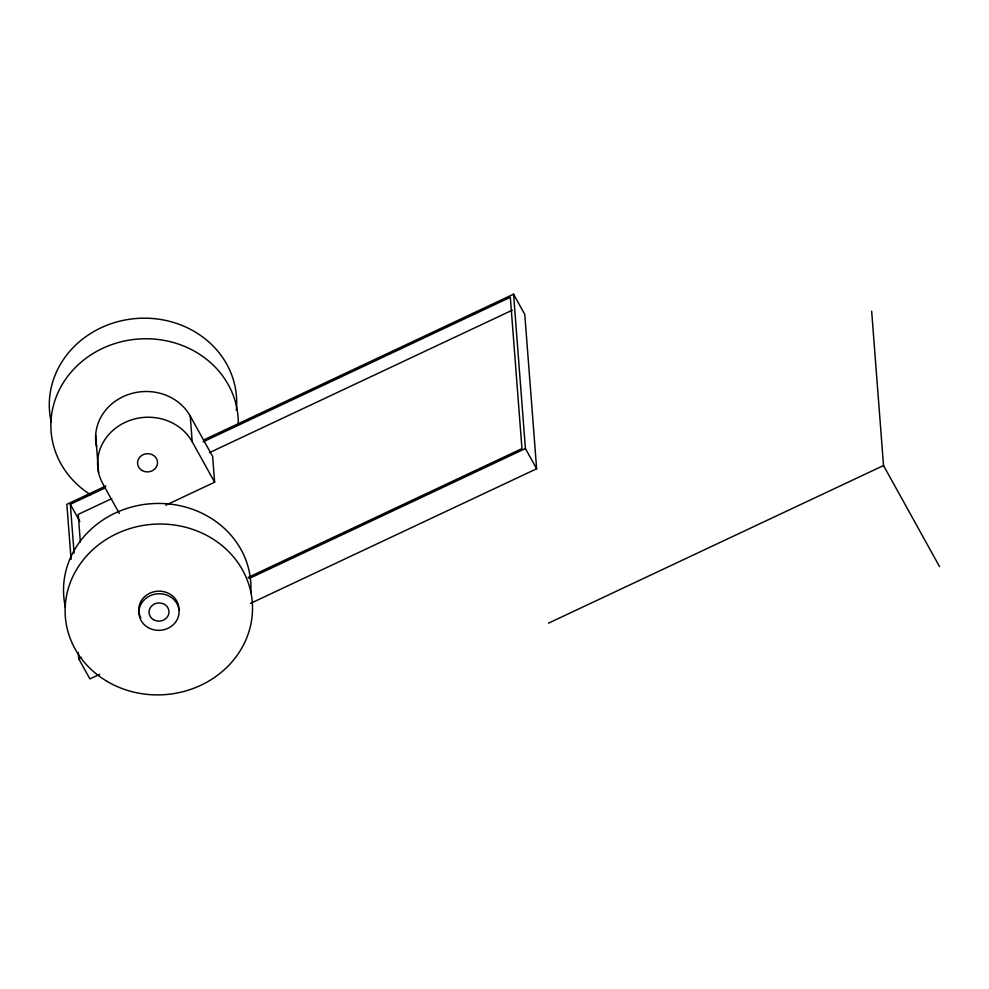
<?xml version="1.0" encoding="UTF-8"?>
<svg xmlns="http://www.w3.org/2000/svg" width="989" height="989" viewBox="0 0 989 989"><rect width="100%" height="100%" fill="white"/><g stroke="black" fill="none" stroke-linecap="round" stroke-linejoin="round"><path stroke-width="1.48" d="M105.947 485.945L66.856 504.328L71.084 559.366M203.66 439.969L513.563 294.178L524.776 314.391L536.631 468.786L250.464 603.414M74.088 553.21L70.33 504.303L105.254 487.874M203.029 441.873L510.336 297.293L521.957 448.598L248.177 577.403M111.745 498.629L78.242 514.379L80.369 542.083M209.458 452.653L512.389 310.138M165.769 505.206L214.625 482.212L212.647 456.485L190.234 416.048A50.006 45.543 -4.4 0 0 129.176 394.24A50.006 45.543 -4.4 0 0 96.613 446.904M99.691 674.337L89.925 678.936L78.724 658.723L81.506 657.401M249.03 578.602L525.419 448.561L513.563 294.178M548.487 623.169L883.523 465.547L871.655 311.164M883.523 465.547L939.55 566.635M525.419 448.561L536.631 468.786M190.234 416.048L192.212 441.786L214.625 482.212M119.31 513.464L102.868 483.819A50.006 45.543 -4.4 0 1 125.133 422.365A50.006 45.543 -4.4 0 1 192.212 441.786M70.33 504.303L79.849 521.487M95.673 435.049L98.591 472.631M78.255 652.604L78.724 658.723M90.543 494.698A93.757 85.388 -4.4 0 1 102.46 348.425A93.757 85.388 -4.4 0 1 238.262 425.023M51.218 422.056A93.757 85.388 -4.4 0 1 137.842 318.384A93.757 85.388 -4.4 0 1 236.297 410.348M65.447 607.32A93.757 85.388 -4.4 0 1 150.452 503.76A93.757 85.388 -4.4 0 1 250.773 592.658M140.871 617.915A20.089 18.297 -4.4 0 1 154.754 591.595A20.089 18.297 -4.4 0 1 178.848 610.275M142.045 470.48A10.001 9.111 -4.4 0 0 157.523 463.198A10.001 9.111 -4.4 0 0 143.059 454.705A10.001 9.111 -4.4 0 0 142.045 470.48M107.282 681.495A93.757 85.388 -4.4 0 0 252.356 613.254A93.757 85.388 -4.4 0 0 116.789 533.652A93.757 85.388 -4.4 0 0 107.282 681.495M153.518 619.72A10.001 9.111 -4.4 0 0 168.983 612.438A10.001 9.111 -4.4 0 0 154.531 603.958A10.001 9.111 -4.4 0 0 153.518 619.72M147.967 627.471A20.089 18.297 -4.4 0 0 179.046 612.846A20.089 18.297 -4.4 0 0 150.007 595.798A20.089 18.297 -4.4 0 0 147.967 627.471"/></g></svg>
